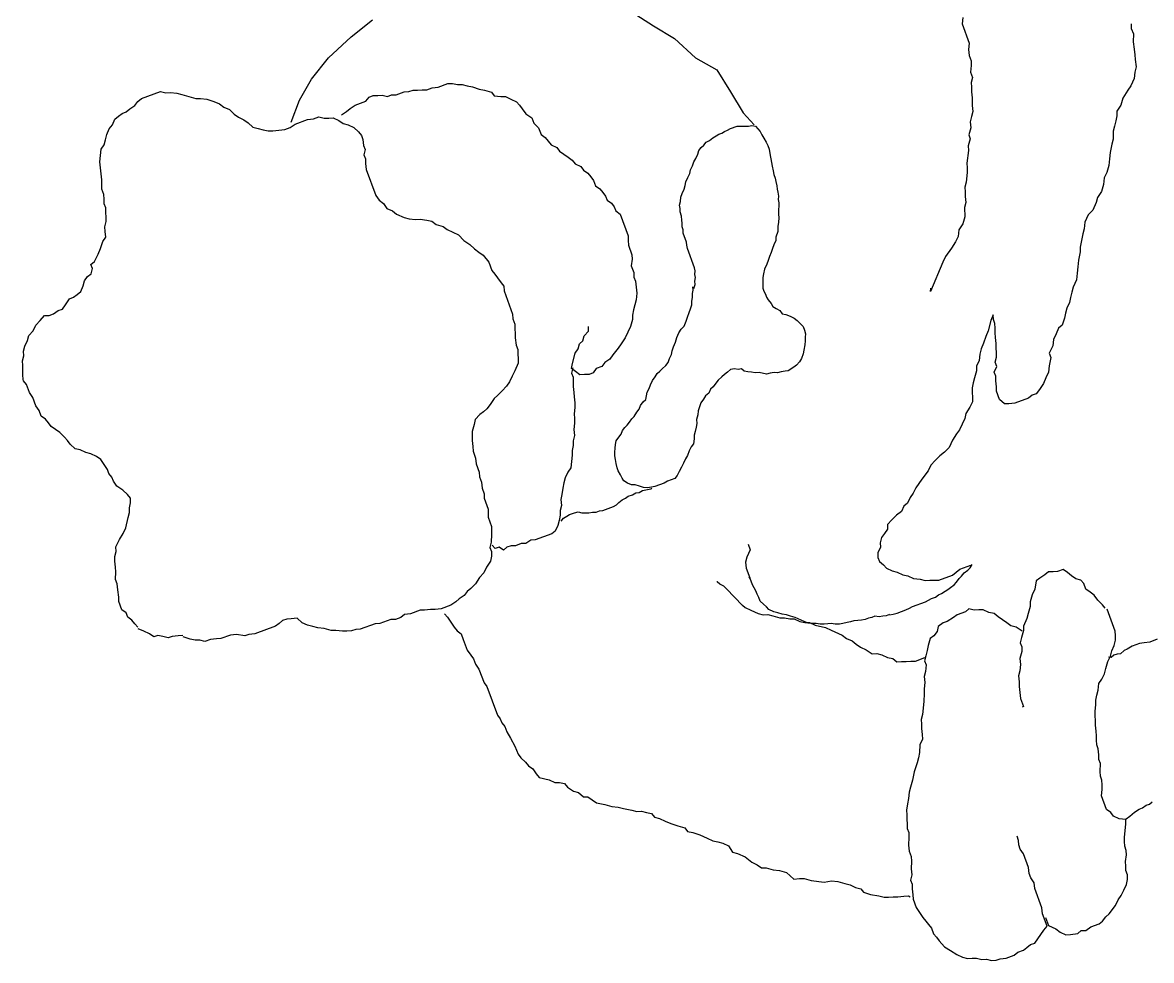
# Model space of a CAD drawing. Header units: millimetres. Extents: x 33350 to 35310, y -217097 to -211540.
# Drawn here: x 33972.8 to 34027, y -213206.4 to -213161.3 of the extents above; entities that cross this region are included whole.
import ezdxf

# ---------------------------------------------------------------- set-up
doc = ezdxf.new("R2010")
doc.units = ezdxf.units.MM
doc.header["$LTSCALE"] = 60
doc.header["$MEASUREMENT"] = 0
doc.layers.add('BL-G', color=102, linetype='Continuous')

# ---------------------------------------------------------------- blocks, each defined once
blk = doc.blocks.new('İNSAN-1')
for p, q in [((1.35, 42.991), (1.122, 42.777)), ((1.595, 43.05), (1.35, 42.991)), ((1.865, 43.174), (1.595, 43.05)), ((2.11, 43.233), (1.865, 43.174)), ((2.331, 43.226), (2.11, 43.233)), ((2.576, 43.284), (2.331, 43.226)), ((2.797, 43.278), (2.576, 43.284)), ((3.018, 43.271), (2.797, 43.278)), ((3.239, 43.264), (3.018, 43.271)), ((3.461, 43.257), (3.239, 43.264)), ((3.526, 43.233), (3.461, 43.257)), ((3.699, 43.095), (3.526, 43.233)), ((4.093, 42.95), (3.699, 43.095)), ((4.331, 42.787), (4.093, 42.95)), ((0.625, 42.438), (0.397, 42.224)), ((0.853, 42.652), (0.625, 42.438)), ((1.122, 42.777), (0.853, 42.652)), ((4.725, 42.642), (4.331, 42.787)), ((4.963, 42.48), (4.725, 42.642)), ((5.226, 42.384), (4.963, 42.48)), ((5.375, 42.18), (5.226, 42.384)), ((0.318, 41.806), (0.156, 41.568)), ((0.39, 42.003), (0.318, 41.806)), ((0.397, 42.224), (0.39, 42.003)), ((5.547, 42.042), (5.375, 42.18)), ((5.72, 41.904), (5.547, 42.042)), ((5.869, 41.7), (5.72, 41.904)), ((-0.12, 41.223), (-0.414, 41.033)), ((0.083, 41.371), (-0.12, 41.223)), ((0.156, 41.568), (0.083, 41.371)), ((6.017, 41.496), (5.869, 41.7)), ((6.232, 41.268), (6.017, 41.496)), ((6.404, 41.13), (6.232, 41.268)), ((-0.625, 40.664), (-0.763, 40.491)), ((-0.486, 40.836), (-0.625, 40.664)), ((-0.414, 41.033), (-0.486, 40.836)), ((6.577, 40.992), (6.404, 41.13)), ((6.791, 40.764), (6.577, 40.992)), ((6.85, 40.519), (6.791, 40.764)), ((-1.481, 40.159), (-1.619, 39.987)), ((-1.277, 40.308), (-1.481, 40.159)), ((-1.032, 40.367), (-1.277, 40.308)), ((-0.763, 40.491), (-1.032, 40.367)), ((6.975, 40.25), (6.85, 40.519)), ((7.033, 40.005), (6.975, 40.25)), ((-6.986, 39.579), (-7.608, 39.51)), ((-6.7, 39.548), (-6.986, 39.579)), ((-2.558, 39.662), (-2.828, 39.538)), ((-2.199, 39.828), (-2.558, 39.662)), ((-2.061, 40), (-2.199, 39.828)), ((-1.864, 39.928), (-2.061, 40)), ((-1.619, 39.987), (-1.864, 39.928)), ((7.158, 39.735), (7.033, 40.005)), ((7.307, 39.532), (7.158, 39.735)), ((-8.572, 39.119), (-8.775, 38.971)), ((-8.302, 39.244), (-8.572, 39.119)), ((-8.057, 39.302), (-8.302, 39.244)), ((-7.812, 39.361), (-8.057, 39.302)), ((-7.608, 39.51), (-7.812, 39.361)), ((-6.413, 39.517), (-6.7, 39.548)), ((-6.126, 39.486), (-6.413, 39.517)), ((-5.905, 39.479), (-6.126, 39.486)), ((-5.684, 39.472), (-5.905, 39.479)), ((-5.422, 39.375), (-5.684, 39.472)), ((-5.201, 39.368), (-5.422, 39.375)), ((-4.98, 39.361), (-5.201, 39.368)), ((-4.783, 39.289), (-4.98, 39.361)), ((-4.562, 39.282), (-4.783, 39.289)), ((-4.341, 39.275), (-4.562, 39.282)), ((-4.119, 39.268), (-4.341, 39.275)), ((-3.874, 39.327), (-4.119, 39.268)), ((-3.653, 39.32), (-3.874, 39.327)), ((-3.366, 39.289), (-3.653, 39.32)), ((-3.163, 39.438), (-3.366, 39.289)), ((-2.828, 39.538), (-3.163, 39.438)), ((7.545, 39.369), (7.307, 39.532)), ((7.783, 39.207), (7.545, 39.369)), ((7.98, 39.135), (7.783, 39.207)), ((8.153, 38.997), (7.98, 39.135)), ((-9.321, 38.501), (-9.393, 38.304)), ((-9.183, 38.674), (-9.321, 38.501)), ((-9.045, 38.847), (-9.183, 38.674)), ((-8.775, 38.971), (-9.045, 38.847)), ((8.35, 38.924), (8.153, 38.997)), ((8.588, 38.762), (8.35, 38.924)), ((8.778, 38.468), (8.588, 38.762)), ((11.151, 38.638), (10.858, 38.448)), ((11.51, 38.804), (11.151, 38.638)), ((11.732, 38.797), (11.51, 38.804)), ((11.977, 38.855), (11.732, 38.797)), ((12.198, 38.849), (11.977, 38.855)), ((12.484, 38.818), (12.198, 38.849)), ((12.706, 38.811), (12.484, 38.818)), ((13.082, 38.821), (12.706, 38.811)), ((13.279, 38.749), (13.082, 38.821)), ((13.566, 38.717), (13.279, 38.749)), ((13.918, 38.662), (13.566, 38.717)), ((14.139, 38.655), (13.918, 38.662)), ((14.533, 38.51), (14.139, 38.655)), ((14.682, 38.307), (14.533, 38.51)), ((-9.532, 38.132), (-9.694, 37.894)), ((-9.393, 38.304), (-9.532, 38.132)), ((8.993, 38.241), (8.778, 38.468)), ((9.165, 38.102), (8.993, 38.241)), ((9.386, 38.096), (9.165, 38.102)), ((9.632, 38.154), (9.386, 38.096)), ((9.853, 38.147), (9.632, 38.154)), ((10.098, 38.206), (9.853, 38.147)), ((10.588, 38.324), (10.098, 38.206)), ((10.858, 38.448), (10.588, 38.324)), ((14.878, 38.234), (14.682, 38.307)), ((15.027, 38.031), (14.878, 38.234)), ((15.2, 37.892), (15.027, 38.031)), ((-10.036, 37.572), (-10.374, 36.654)), ((-9.897, 37.745), (-10.036, 37.572)), ((-9.694, 37.894), (-9.897, 37.745)), ((15.373, 37.754), (15.2, 37.892)), ((15.563, 37.461), (15.438, 37.73)), ((15.687, 37.192), (15.563, 37.461)), ((15.836, 36.988), (15.687, 37.192)), ((15.763, 36.791), (15.836, 36.988)), ((-10.374, 36.654), (-10.315, 36.409)), ((-10.315, 36.409), (-10.322, 36.188)), ((15.822, 36.546), (15.763, 36.791)), ((15.881, 36.301), (15.822, 36.546)), ((-10.322, 36.188), (-10.287, 35.877)), ((-10.287, 35.877), (-10.228, 35.632)), ((15.771, 35.596), (15.778, 35.817)), ((15.778, 35.817), (15.808, 36.104)), ((15.808, 36.104), (15.881, 36.301)), ((-10.228, 35.632), (-10.128, 35.297)), ((-10.128, 35.297), (-10.028, 34.962)), ((15.937, 35.237), (15.836, 35.572)), ((15.995, 34.992), (15.937, 35.237)), ((-10.028, 34.962), (-10.034, 34.741)), ((-10.034, 34.741), (-10, 34.43)), ((15.989, 34.771), (15.995, 34.992)), ((16.047, 34.526), (15.989, 34.771)), ((-10, 34.43), (-9.899, 34.096)), ((15.92, 33.977), (15.951, 34.264)), ((15.951, 34.264), (16.047, 34.526)), ((-9.899, 34.096), (-9.775, 33.826)), ((-9.775, 33.826), (-9.626, 33.623)), ((-9.626, 33.623), (-9.502, 33.353)), ((15.744, 33.297), (15.913, 33.756)), ((15.913, 33.756), (15.92, 33.977)), ((-9.502, 33.353), (-9.288, 33.125)), ((-9.288, 33.125), (-9.139, 32.922)), ((15.713, 33.01), (15.744, 33.297)), ((-9.139, 32.922), (-9.015, 32.652)), ((-9.015, 32.652), (-8.866, 32.449)), ((15.789, 32.61), (15.713, 33.01)), ((15.717, 32.413), (15.789, 32.61)), ((-8.866, 32.449), (-8.652, 32.221)), ((-8.652, 32.221), (-8.593, 31.976)), ((15.324, 31.142), (15.686, 32.126)), ((15.686, 32.126), (15.717, 32.413)), ((-8.593, 31.976), (-8.534, 31.731)), ((-8.534, 31.731), (-8.475, 31.485)), ((-8.475, 31.485), (-8.482, 31.264)), ((-8.513, 30.978), (-8.544, 30.691)), ((-8.482, 31.264), (-8.513, 30.978)), ((15.047, 30.797), (15.185, 30.97)), ((15.185, 30.97), (15.324, 31.142)), ((-8.893, 30.385), (-9.95, 29.979)), ((-8.641, 30.429), (-8.803, 30.191)), ((-8.544, 30.691), (-8.641, 30.429)), ((14.937, 30.093), (14.968, 30.379)), ((14.968, 30.379), (14.975, 30.6)), ((14.975, 30.6), (15.047, 30.797)), ((-9.95, 29.979), (-10.967, 29.41)), ((-8.803, 30.191), (-9.02, 29.6)), ((15.151, 29.865), (14.937, 30.093)), ((15.276, 29.596), (15.151, 29.865)), ((-10.967, 29.41), (-11.983, 28.597)), ((-9.051, 29.314), (-9.148, 29.051)), ((-9.02, 29.6), (-9.051, 29.314)), ((15.335, 29.35), (15.276, 29.596)), ((15.394, 29.105), (15.335, 29.35)), ((-9.148, 29.051), (-9.089, 28.806)), ((-9.089, 28.806), (-9.096, 28.585)), ((15.428, 28.795), (15.394, 29.105)), ((15.529, 28.46), (15.428, 28.795)), ((-11.983, 28.597), (-12.999, 27.5)), ((-9.096, 28.585), (-9.102, 28.364)), ((-9.102, 28.364), (-8.978, 28.095)), ((15.522, 28.239), (15.529, 28.46)), ((15.556, 27.928), (15.522, 28.239)), ((-9.41, 27.732), (-9.548, 27.56)), ((-9.247, 27.971), (-9.41, 27.732)), ((-8.978, 28.095), (-8.829, 27.891)), ((-8.829, 27.891), (-8.771, 27.646)), ((-8.771, 27.646), (-8.646, 27.377)), ((15.543, 27.486), (15.55, 27.707)), ((15.55, 27.707), (15.556, 27.928)), ((-12.999, 27.5), (-13.812, 26.484)), ((-9.71, 27.321), (-9.903, 26.797)), ((-9.548, 27.56), (-9.71, 27.321)), ((-8.646, 27.377), (-8.432, 27.149)), ((-8.432, 27.149), (-8.259, 27.011)), ((15.463, 27.068), (15.47, 27.289)), ((15.47, 27.289), (15.543, 27.486)), ((-10.107, 26.648), (-10.179, 26.451)), ((-9.903, 26.797), (-10.107, 26.648)), ((-8.259, 27.011), (-8.062, 26.938)), ((-8.062, 26.938), (-7.776, 26.907)), ((-7.776, 26.907), (-7.579, 26.835)), ((-7.579, 26.835), (-7.333, 26.893)), ((-7.333, 26.893), (-7.136, 26.821)), ((-7.136, 26.821), (-6.915, 26.814)), ((-6.915, 26.814), (-6.629, 26.783)), ((-6.629, 26.783), (-5.382, 26.324)), ((15.198, 26.347), (15.463, 27.068)), ((-10.186, 26.23), (-10.193, 26.009)), ((-10.179, 26.451), (-10.186, 26.23)), ((-5.382, 26.324), (-5.143, 26.162)), ((-5.143, 26.162), (-4.995, 25.958)), ((14.998, 25.601), (15.191, 26.126)), ((15.191, 26.126), (15.198, 26.347)), ((-10.207, 25.567), (-10.213, 25.346)), ((-10.134, 25.764), (-10.207, 25.567)), ((-10.193, 26.009), (-10.134, 25.764)), ((-4.995, 25.958), (-4.756, 25.796)), ((-4.756, 25.796), (-4.632, 25.526)), ((-4.632, 25.526), (-4.483, 25.323)), ((14.991, 25.38), (14.998, 25.601)), ((-10.358, 24.953), (-10.365, 24.732)), ((-10.213, 25.346), (-10.358, 24.953)), ((-4.483, 25.323), (-4.317, 24.964)), ((-4.317, 24.964), (-4.258, 24.719)), ((14.725, 24.658), (14.756, 24.945)), ((14.756, 24.945), (14.894, 25.117)), ((14.894, 25.117), (14.991, 25.38)), ((-10.438, 24.535), (-10.444, 24.314)), ((-10.365, 24.732), (-10.438, 24.535)), ((-4.258, 24.719), (-4.224, 24.408)), ((-4.224, 24.408), (-4.23, 24.187)), ((14.556, 24.199), (14.725, 24.658)), ((-10.458, 23.872), (-10.555, 23.61)), ((-10.451, 24.093), (-10.458, 23.872)), ((-10.444, 24.314), (-10.451, 24.093)), ((-4.23, 24.187), (-4.196, 23.876)), ((-4.196, 23.876), (-4.137, 23.631)), ((14.518, 23.691), (14.549, 23.978)), ((14.549, 23.978), (14.556, 24.199)), ((-10.586, 23.323), (-10.755, 22.864)), ((-10.555, 23.61), (-10.586, 23.323)), ((-4.137, 23.631), (-3.988, 23.427)), ((-3.988, 23.427), (-3.888, 23.092)), ((14.481, 23.184), (14.512, 23.47)), ((14.512, 23.47), (14.518, 23.691)), ((-10.755, 22.864), (-10.761, 22.643)), ((-3.888, 23.092), (-3.739, 22.889)), ((-3.739, 22.889), (-3.615, 22.619)), ((14.312, 22.725), (14.481, 23.184)), ((14.719, 23.022), (14.892, 22.883)), ((14.892, 22.883), (15.13, 22.721)), ((-10.761, 22.643), (-10.703, 22.398)), ((-10.703, 22.398), (-10.709, 22.177)), ((-3.615, 22.619), (-3.491, 22.35)), ((-3.491, 22.35), (-3.211, 22.098)), ((13.849, 22.075), (14.011, 22.314)), ((14.011, 22.314), (14.149, 22.486)), ((14.149, 22.486), (14.312, 22.725)), ((15.13, 22.721), (15.369, 22.559)), ((15.369, 22.559), (15.541, 22.421)), ((15.541, 22.421), (15.69, 22.217)), ((-10.709, 22.177), (-10.651, 21.932)), ((-10.651, 21.932), (-10.592, 21.686)), ((-10.592, 21.686), (-10.491, 21.352)), ((-3.211, 22.098), (-3.021, 21.805)), ((-3.021, 21.805), (-2.806, 21.577)), ((5.625, 21.602), (5.96, 21.702)), ((5.96, 21.702), (6.181, 21.695)), ((6.181, 21.695), (6.402, 21.688)), ((6.402, 21.688), (6.689, 21.657)), ((13.279, 21.54), (13.507, 21.754)), ((13.507, 21.754), (13.645, 21.927)), ((13.645, 21.927), (13.849, 22.075)), ((15.69, 22.217), (15.953, 22.12)), ((15.953, 22.12), (16.478, 21.927)), ((16.478, 21.927), (16.716, 21.765)), ((16.716, 21.765), (16.889, 21.627)), ((-10.491, 21.352), (-10.433, 21.106)), ((-2.806, 21.577), (-2.658, 21.373)), ((-2.658, 21.373), (-2.509, 21.169)), ((-2.509, 21.169), (-2.164, 20.893)), ((4.876, 20.984), (5.014, 21.156)), ((5.014, 21.156), (5.152, 21.329)), ((5.152, 21.329), (5.38, 21.543)), ((5.38, 21.543), (5.625, 21.602)), ((6.689, 21.657), (6.91, 21.65)), ((6.91, 21.65), (7.238, 21.529)), ((7.238, 21.529), (7.525, 21.498)), ((7.525, 21.498), (7.919, 21.353)), ((7.919, 21.353), (8.14, 21.346)), ((8.14, 21.346), (8.402, 21.25)), ((8.402, 21.25), (8.689, 21.219)), ((8.689, 21.219), (8.952, 21.122)), ((12.758, 21.136), (12.986, 21.35)), ((12.986, 21.35), (13.279, 21.54)), ((16.889, 21.627), (17.151, 21.53)), ((17.151, 21.53), (17.39, 21.368)), ((17.39, 21.368), (18.046, 21.126)), ((-10.433, 21.106), (-10.332, 20.771)), ((-10.332, 20.771), (-10.16, 20.633)), ((-10.16, 20.633), (-10.125, 20.323)), ((-2.164, 20.893), (-1.77, 20.748)), ((-1.77, 20.748), (-1.597, 20.61)), ((-1.597, 20.61), (-1.424, 20.472)), ((4.241, 20.472), (4.379, 20.645)), ((4.379, 20.645), (4.672, 20.835)), ((4.672, 20.835), (4.876, 20.984)), ((8.952, 21.122), (9.173, 21.115)), ((9.173, 21.115), (9.698, 20.922)), ((9.698, 20.922), (10.074, 20.932)), ((10.074, 20.932), (10.534, 20.763)), ((10.534, 20.763), (10.91, 20.773)), ((10.91, 20.773), (11.287, 20.784)), ((11.287, 20.784), (11.532, 20.843)), ((11.591, 20.597), (11.418, 20.736)), ((11.532, 20.843), (11.729, 20.77)), ((11.729, 20.77), (11.95, 20.763)), ((11.95, 20.763), (12.195, 20.822)), ((12.195, 20.822), (12.489, 21.012)), ((12.489, 21.012), (12.758, 21.136)), ((18.046, 21.126), (18.219, 20.988)), ((18.219, 20.988), (19.597, 20.481)), ((-10.125, 20.323), (-10.132, 20.102)), ((-10.132, 20.102), (-10.007, 19.832)), ((-1.424, 20.472), (-1.186, 20.31)), ((-1.186, 20.31), (-1.013, 20.172)), ((-1.013, 20.172), (-0.792, 20.165)), ((-0.792, 20.165), (0.324, 19.754)), ((3.785, 20.044), (4.013, 20.258)), ((4.013, 20.258), (4.241, 20.472)), ((11.518, 20.401), (11.591, 20.597)), ((11.667, 20.197), (11.518, 20.401)), ((11.529, 20.024), (11.667, 20.197)), ((19.597, 20.481), (19.77, 20.343)), ((19.77, 20.343), (19.967, 20.27)), ((19.967, 20.27), (20.14, 20.132)), ((20.14, 20.132), (20.402, 20.035)), ((-10.007, 19.832), (-9.883, 19.563)), ((-9.883, 19.563), (-9.71, 19.425)), ((0.324, 19.754), (0.545, 19.747)), ((0.545, 19.747), (0.808, 19.65)), ((0.808, 19.65), (1.029, 19.643)), ((1.029, 19.643), (1.25, 19.637)), ((1.25, 19.637), (1.471, 19.63)), ((1.471, 19.63), (1.823, 19.575)), ((1.823, 19.575), (2.02, 19.502)), ((2.683, 19.481), (3.042, 19.647)), ((3.042, 19.647), (3.312, 19.771)), ((3.312, 19.771), (3.581, 19.896)), ((3.581, 19.896), (3.785, 20.044)), ((11.353, 19.344), (11.45, 19.606)), ((11.45, 19.606), (11.456, 19.827)), ((11.456, 19.827), (11.529, 20.024)), ((20.402, 20.035), (20.706, 19.849)), ((20.706, 19.849), (21.076, 19.638)), ((21.076, 19.638), (21.47, 19.493)), ((-9.71, 19.425), (-9.537, 19.287)), ((-9.537, 19.287), (-9.299, 19.125)), ((-9.299, 19.125), (-9.109, 18.831)), ((2.02, 19.502), (2.241, 19.495)), ((2.241, 19.495), (2.462, 19.488)), ((2.462, 19.488), (2.683, 19.481)), ((11.184, 18.885), (11.346, 19.123)), ((11.346, 19.123), (11.353, 19.344)), ((21.47, 19.493), (21.643, 19.355)), ((21.643, 19.355), (21.857, 19.127)), ((21.857, 19.127), (22.03, 18.989)), ((22.03, 18.989), (22.178, 18.786)), ((-9.109, 18.831), (-8.846, 18.735)), ((-8.846, 18.735), (-8.632, 18.507)), ((-8.632, 18.507), (-8.304, 18.386)), ((10.887, 17.877), (11.177, 18.664)), ((11.177, 18.664), (11.184, 18.885)), ((22.178, 18.786), (22.417, 18.623)), ((22.417, 18.623), (22.589, 18.485)), ((22.589, 18.485), (22.707, 17.995)), ((-8.304, 18.386), (-8.155, 18.182)), ((-8.155, 18.182), (-7.982, 18.044)), ((-7.982, 18.044), (-7.81, 17.906)), ((-7.81, 17.906), (-7.685, 17.637)), ((22.707, 17.995), (22.832, 17.726)), ((-7.685, 17.637), (-7.512, 17.499)), ((-7.512, 17.499), (-7.364, 17.295)), ((8.435, 17.289), (8.68, 17.348)), ((8.68, 17.348), (8.991, 17.383)), ((8.991, 17.383), (9.236, 17.441)), ((9.236, 17.441), (9.523, 17.41)), ((9.523, 17.41), (9.768, 17.469)), ((9.768, 17.469), (9.989, 17.462)), ((9.989, 17.462), (10.235, 17.521)), ((10.265, 17.422), (10.126, 17.31)), ((10.235, 17.521), (10.48, 17.58)), ((10.48, 17.58), (10.749, 17.704)), ((10.749, 17.704), (10.887, 17.877)), ((22.832, 17.726), (22.825, 17.505)), ((22.825, 17.505), (22.884, 17.26)), ((-7.364, 17.295), (-7.215, 17.091)), ((-7.215, 17.091), (-7.067, 16.887)), ((-7.067, 16.887), (-6.894, 16.749)), ((2.691, 16.871), (2.201, 16.754)), ((2.936, 16.93), (2.691, 16.871)), ((2.912, 16.864), (3.157, 16.923)), ((3.085, 16.726), (2.936, 16.93)), ((3.157, 16.923), (3.354, 16.85)), ((3.354, 16.85), (3.575, 16.844)), ((3.575, 16.844), (3.797, 16.837)), ((3.797, 16.837), (4.083, 16.806)), ((4.083, 16.806), (4.304, 16.799)), ((5.565, 16.782), (5.876, 16.816)), ((5.876, 16.816), (6.163, 16.785)), ((6.163, 16.785), (6.408, 16.844)), ((6.408, 16.844), (6.629, 16.837)), ((6.629, 16.837), (6.874, 16.896)), ((6.874, 16.896), (7.095, 16.889)), ((7.095, 16.889), (7.717, 16.958)), ((7.717, 16.958), (7.921, 17.106)), ((7.921, 17.106), (8.19, 17.231)), ((8.19, 17.231), (8.435, 17.289)), ((9.952, 17.014), (9.867, 16.784)), ((10.033, 17.147), (9.952, 17.014)), ((10.126, 17.31), (10.033, 17.147)), ((22.884, 17.26), (23.056, 17.122)), ((23.056, 17.122), (23.246, 16.828)), ((23.246, 16.828), (23.305, 16.583)), ((-6.894, 16.749), (-6.769, 16.48)), ((-6.769, 16.48), (-6.597, 16.342)), ((-6.597, 16.342), (-6.448, 16.138)), ((1.369, 16.315), (1.141, 16.101)), ((1.614, 16.374), (1.369, 16.315)), ((1.752, 16.546), (1.614, 16.374)), ((1.997, 16.605), (1.752, 16.546)), ((2.201, 16.754), (1.997, 16.605)), ((3.234, 16.522), (3.085, 16.726)), ((3.22, 16.08), (3.227, 16.301)), ((3.227, 16.301), (3.234, 16.522)), ((4.304, 16.799), (4.591, 16.768)), ((4.591, 16.768), (4.812, 16.761)), ((4.812, 16.761), (5.123, 16.795)), ((5.123, 16.795), (5.344, 16.788)), ((5.344, 16.788), (5.565, 16.782)), ((9.867, 16.784), (9.832, 16.601)), ((9.832, 16.601), (9.865, 16.425)), ((9.865, 16.425), (9.87, 16.26)), ((23.305, 16.583), (23.52, 16.355)), ((23.52, 16.355), (23.513, 16.134)), ((-6.448, 16.138), (-6.275, 16)), ((-6.275, 16), (-6.102, 15.862)), ((-6.102, 15.862), (-5.84, 15.765)), ((-5.84, 15.765), (-5.691, 15.562)), ((1.141, 16.101), (0.92, 16.108)), ((2.847, 15.473), (2.944, 15.735)), ((2.944, 15.735), (3.148, 15.884)), ((3.148, 15.884), (3.22, 16.08)), ((9.845, 15.746), (9.781, 15.573)), ((9.875, 16.094), (9.84, 15.911)), ((9.84, 15.911), (9.845, 15.746)), ((9.87, 16.26), (9.875, 16.094)), ((23.513, 16.134), (23.661, 15.93)), ((23.661, 15.93), (23.81, 15.727)), ((23.81, 15.727), (23.886, 15.326)), ((-5.691, 15.562), (-5.519, 15.424)), ((-5.519, 15.424), (-5.346, 15.286)), ((-5.346, 15.286), (-5.149, 15.213)), ((-5.149, 15.213), (-5, 15.009)), ((2.481, 15.086), (2.643, 15.324)), ((2.643, 15.324), (2.847, 15.473)), ((9.757, 15.419), (9.566, 14.901)), ((9.781, 15.573), (9.757, 15.419)), ((23.886, 15.326), (23.986, 14.991)), ((-5, 15.009), (-4.827, 14.871)), ((-4.827, 14.871), (-4.631, 14.799)), ((-4.631, 14.799), (-4.482, 14.595)), ((1.756, 14.534), (1.96, 14.682)), ((1.96, 14.682), (2.278, 14.938)), ((2.278, 14.938), (2.481, 15.086)), ((6.238, 14.655), (6.098, 14.543)), ((6.417, 14.785), (6.238, 14.655)), ((6.592, 14.818), (6.417, 14.785)), ((6.758, 14.823), (6.592, 14.818)), ((6.962, 14.846), (6.758, 14.823)), ((7.127, 14.85), (6.962, 14.846)), ((7.311, 14.816), (7.127, 14.85)), ((7.494, 14.781), (7.311, 14.816)), ((7.706, 14.735), (7.494, 14.781)), ((7.85, 14.682), (7.706, 14.735)), ((8.041, 14.579), (7.85, 14.682)), ((9.374, 14.645), (9.252, 14.493)), ((9.484, 14.767), (9.374, 14.645)), ((9.566, 14.901), (9.484, 14.767)), ((23.986, 14.991), (24.021, 14.681)), ((24.021, 14.681), (24.08, 14.435)), ((-4.482, 14.595), (-3.432, 14.209)), ((-3.432, 14.209), (-3.211, 14.202)), ((-3.211, 14.202), (-2.99, 14.195)), ((-2.99, 14.195), (-2.53, 14.026)), ((0.589, 13.995), (0.924, 14.095)), ((0.924, 14.095), (1.193, 14.219)), ((1.193, 14.219), (1.463, 14.344)), ((1.463, 14.344), (1.756, 14.534)), ((5.523, 14.134), (5.354, 14.032)), ((5.662, 14.246), (5.523, 14.134)), ((5.773, 14.368), (5.662, 14.246)), ((5.912, 14.481), (5.773, 14.368)), ((6.098, 14.543), (5.912, 14.481)), ((8.204, 14.487), (8.041, 14.579)), ((8.337, 14.405), (8.204, 14.487)), ((8.439, 14.237), (8.337, 14.405)), ((8.53, 14.04), (8.439, 14.237)), ((9.078, 14.198), (9.004, 13.996)), ((9.16, 14.331), (9.078, 14.198)), ((9.252, 14.493), (9.16, 14.331)), ((24.08, 14.435), (24.156, 14.035)), ((-14.178, 14.011), (-13.528, 12.995)), ((-2.53, 14.026), (-2.309, 14.019)), ((-2.309, 14.019), (-1.998, 14.053)), ((-1.998, 14.053), (-1.67, 13.932)), ((-1.67, 13.932), (-1.449, 13.926)), ((-1.449, 13.926), (-1.252, 13.853)), ((-1.252, 13.853), (-0.679, 13.791)), ((-0.679, 13.791), (-0.368, 13.826)), ((-0.368, 13.826), (-0.123, 13.884)), ((-0.123, 13.884), (0.123, 13.943)), ((0.123, 13.943), (0.368, 14.002)), ((0.368, 14.002), (0.589, 13.995)), ((4.71, 13.615), (4.532, 13.485)), ((4.897, 13.677), (4.71, 13.615)), ((5.036, 13.79), (4.897, 13.677)), ((5.244, 13.909), (5.036, 13.79)), ((5.354, 14.032), (5.244, 13.909)), ((8.534, 13.875), (8.53, 14.04)), ((8.586, 13.66), (8.534, 13.875)), ((8.648, 13.473), (8.586, 13.66)), ((8.888, 13.679), (8.795, 13.517)), ((8.912, 13.834), (8.888, 13.679)), ((9.004, 13.996), (8.912, 13.834)), ((24.156, 14.035), (24.215, 13.79)), ((24.215, 13.79), (24.208, 13.569)), ((24.208, 13.569), (24.267, 13.324)), ((3.518, 13.041), (3.339, 12.911)), ((3.715, 13.132), (3.518, 13.041)), ((3.901, 13.194), (3.715, 13.132)), ((4.069, 13.296), (3.901, 13.194)), ((4.245, 13.329), (4.069, 13.296)), ((4.421, 13.362), (4.245, 13.329)), ((4.532, 13.485), (4.421, 13.362)), ((8.612, 12.931), (8.636, 13.085)), ((8.636, 13.085), (8.671, 13.269)), ((8.671, 13.269), (8.648, 13.473)), ((8.715, 13.122), (8.694, 13.064)), ((8.771, 13.363), (8.715, 13.122)), ((8.795, 13.517), (8.771, 13.363)), ((24.267, 13.324), (24.326, 13.079)), ((24.326, 13.079), (24.498, 12.94)), ((-13.528, 12.995), (-12.918, 11.979)), ((2.95, 12.564), (2.789, 12.394)), ((3.06, 12.686), (2.95, 12.564)), ((3.171, 12.809), (3.06, 12.686)), ((3.339, 12.911), (3.171, 12.809)), ((8.35, 12.308), (8.442, 12.47)), ((8.442, 12.47), (8.612, 12.931)), ((24.498, 12.94), (24.557, 12.695)), ((24.557, 12.695), (24.682, 12.426)), ((-12.918, 11.979), (-11.983, 10.963)), ((1.904, 12.033), (1.668, 11.924)), ((2.09, 12.095), (1.904, 12.033)), ((2.266, 12.129), (2.09, 12.095)), ((2.463, 12.22), (2.266, 12.129)), ((2.65, 12.282), (2.463, 12.22)), ((2.789, 12.394), (2.65, 12.282)), ((8.083, 11.851), (8.223, 11.963)), ((8.223, 11.963), (8.35, 12.308)), ((24.682, 12.426), (24.806, 12.157)), ((24.806, 12.157), (24.907, 11.822)), ((-6.038, 11.427), (-6.235, 11.336)), ((-5.862, 11.46), (-6.038, 11.427)), ((-5.676, 11.522), (-5.862, 11.46)), ((-5.479, 11.613), (-5.676, 11.522)), ((-5.292, 11.675), (-5.479, 11.613)), ((-5.088, 11.698), (-5.292, 11.675)), ((-4.912, 11.731), (-5.088, 11.698)), ((-4.757, 11.707), (-4.912, 11.731)), ((-4.592, 11.712), (-4.757, 11.707)), ((-4.39, 11.637), (-4.592, 11.712)), ((-4.196, 11.631), (-4.39, 11.637)), ((-4.042, 11.607), (-4.196, 11.631)), ((-3.877, 11.612), (-4.042, 11.607)), ((-3.733, 11.559), (-3.877, 11.612)), ((-3.567, 11.563), (-3.733, 11.559)), ((-3.135, 11.404), (-3.567, 11.563)), ((-2.981, 11.38), (-3.135, 11.404)), ((0.661, 11.412), (0.475, 11.35)), ((0.898, 11.521), (0.661, 11.412)), ((1.048, 11.662), (0.898, 11.521)), ((1.216, 11.764), (1.048, 11.662)), ((1.452, 11.873), (1.216, 11.764)), ((1.668, 11.924), (1.452, 11.873)), ((7.117, 11.357), (7.285, 11.458)), ((7.285, 11.458), (7.482, 11.549)), ((7.482, 11.549), (7.679, 11.64)), ((7.679, 11.64), (7.886, 11.76)), ((7.886, 11.76), (8.083, 11.851)), ((24.907, 11.822), (25.007, 11.487)), ((25.007, 11.487), (25.18, 11.349)), ((-11.983, 10.963), (-11.414, 9.948)), ((-7.356, 10.866), (-7.543, 10.804)), ((-7.159, 10.957), (-7.356, 10.866)), ((-6.991, 11.058), (-7.159, 10.957)), ((-6.805, 11.12), (-6.991, 11.058)), ((-6.608, 11.211), (-6.805, 11.12)), ((-6.432, 11.245), (-6.608, 11.211)), ((-6.235, 11.336), (-6.432, 11.245)), ((-2.826, 11.356), (-2.981, 11.38)), ((-1.904, 11.016), (-2.826, 11.356)), ((-1.75, 10.992), (-1.904, 11.016)), ((-1.585, 10.997), (-1.75, 10.992)), ((-1.43, 10.972), (-1.585, 10.997)), ((-1.254, 11.006), (-1.43, 10.972)), ((-1.1, 10.982), (-1.254, 11.006)), ((-0.913, 11.044), (-1.1, 10.982)), ((-0.834, 11.08), (-0.989, 11.104)), ((-0.659, 11.113), (-0.834, 11.08)), ((-0.493, 11.118), (-0.659, 11.113)), ((-0.289, 11.141), (-0.493, 11.118)), ((-0.124, 11.145), (-0.289, 11.141)), ((0.063, 11.207), (-0.124, 11.145)), ((0.249, 11.27), (0.063, 11.207)), ((0.475, 11.35), (0.249, 11.27)), ((4.965, 10.841), (5.169, 10.864)), ((5.169, 10.864), (5.384, 10.916)), ((5.384, 10.916), (5.578, 10.909)), ((5.578, 10.909), (5.754, 10.943)), ((5.754, 10.943), (5.969, 10.994)), ((5.969, 10.994), (6.145, 11.028)), ((6.145, 11.028), (6.31, 11.032)), ((6.31, 11.032), (6.554, 11.073)), ((6.554, 11.073), (6.694, 11.185)), ((6.694, 11.185), (6.891, 11.276)), ((6.891, 11.276), (7.117, 11.357)), ((25.18, 11.349), (25.238, 11.104)), ((25.238, 11.104), (25.339, 10.769)), ((-7.932, 10.457), (-8.024, 10.295)), ((-7.793, 10.569), (-7.932, 10.457)), ((-7.682, 10.692), (-7.793, 10.569)), ((-7.543, 10.804), (-7.682, 10.692)), ((3.927, 10.243), (4.124, 10.334)), ((4.124, 10.334), (4.245, 10.485)), ((4.245, 10.485), (4.413, 10.587)), ((4.413, 10.587), (4.592, 10.717)), ((4.592, 10.717), (4.965, 10.841)), ((25.339, 10.769), (25.505, 10.41)), ((25.505, 10.41), (25.629, 10.14)), ((-11.414, 9.948), (-10.357, 9.297)), ((-8.32, 9.848), (-8.373, 9.704)), ((-8.238, 9.981), (-8.32, 9.848)), ((-8.146, 10.143), (-8.238, 9.981)), ((-8.024, 10.295), (-8.146, 10.143)), ((3.337, 9.708), (3.498, 9.878)), ((3.498, 9.878), (3.637, 9.99)), ((3.637, 9.99), (3.816, 10.12)), ((3.816, 10.12), (3.927, 10.243)), ((13.189, 9.931), (13.168, 9.938)), ((13.304, 9.794), (13.189, 9.931)), ((13.403, 9.616), (13.304, 9.794)), ((25.629, 10.14), (25.688, 9.895)), ((25.688, 9.895), (25.747, 9.65)), ((-10.357, 9.297), (-9.341, 8.688)), ((-8.589, 9.293), (-8.706, 8.976)), ((-8.508, 9.426), (-8.589, 9.293)), ((-8.455, 9.57), (-8.508, 9.426)), ((-8.373, 9.704), (-8.455, 9.57)), ((2.95, 9.099), (2.984, 9.282)), ((2.984, 9.282), (3.106, 9.434)), ((3.106, 9.434), (3.227, 9.585)), ((3.227, 9.585), (3.337, 9.708)), ((13.518, 9.48), (13.403, 9.616)), ((14.319, 8.714), (13.518, 9.48)), ((25.747, 9.65), (25.871, 9.381)), ((25.871, 9.381), (26.175, 9.194)), ((-9.341, 8.688), (-8.771, 8.16)), ((-8.706, 8.976), (-8.712, 8.783)), ((-8.712, 8.783), (-8.707, 8.617)), ((2.983, 8.923), (2.95, 9.099)), ((2.959, 8.768), (2.983, 8.923)), ((3.071, 8.629), (2.959, 8.768)), ((14.434, 8.578), (14.319, 8.714)), ((26.175, 9.194), (26.234, 8.949)), ((26.234, 8.949), (26.4, 8.59)), ((-8.713, 8.423), (-8.737, 8.269)), ((-8.737, 8.269), (-8.704, 8.093)), ((-8.707, 8.617), (-8.713, 8.423)), ((3.104, 8.453), (3.071, 8.629)), ((3.109, 8.288), (3.104, 8.453)), ((3.142, 8.112), (3.109, 8.288)), ((11.382, 8.44), (11.644, 8.343)), ((11.644, 8.343), (12.004, 8.509)), ((12.004, 8.509), (12.249, 8.568)), ((12.249, 8.568), (12.535, 8.537)), ((12.535, 8.537), (12.995, 8.368)), ((13.024, 8.344), (12.944, 8.399)), ((13.332, 8.231), (13.024, 8.344)), ((13.478, 8.152), (13.332, 8.231)), ((13.624, 8.073), (13.478, 8.152)), ((14.418, 8.589), (14.542, 8.319)), ((14.542, 8.319), (14.708, 7.96)), ((26.4, 8.59), (26.656, 8.273)), ((26.656, 8.273), (26.78, 8.003)), ((-8.704, 8.093), (-8.458, 7.872)), ((-8.458, 7.872), (-8.296, 7.78)), ((-8.296, 7.78), (-8.134, 7.687)), ((-8.134, 7.687), (-7.943, 7.584)), ((-2.07, 7.547), (-1.833, 7.656)), ((-1.833, 7.656), (-1.618, 7.707)), ((-1.618, 7.707), (-1.442, 7.741)), ((-1.442, 7.741), (-1.248, 7.735)), ((-1.248, 7.735), (-1.083, 7.739)), ((-1.083, 7.739), (-0.918, 7.744)), ((-0.918, 7.744), (-0.774, 7.691)), ((-0.774, 7.691), (-0.64, 7.609)), ((-0.64, 7.609), (-0.496, 7.556)), ((3.136, 7.919), (3.142, 8.112)), ((3.203, 7.567), (3.136, 7.919)), ((13.779, 8.016), (13.624, 8.073)), ((13.947, 7.93), (13.779, 8.016)), ((14.123, 7.865), (13.947, 7.93)), ((14.266, 7.712), (14.123, 7.865)), ((14.388, 7.567), (14.266, 7.712)), ((14.708, 7.96), (14.767, 7.715)), ((14.767, 7.715), (14.76, 7.494)), ((26.78, 8.003), (26.929, 7.8)), ((26.929, 7.8), (26.922, 7.579)), ((-7.943, 7.584), (-7.781, 7.492)), ((-7.781, 7.492), (-7.608, 7.428)), ((-7.608, 7.428), (-7.299, 7.38)), ((-7.299, 7.38), (-7.144, 7.355)), ((-7.144, 7.355), (-6.777, 7.286)), ((-6.777, 7.286), (-6.565, 7.24)), ((-6.565, 7.24), (-6.382, 7.206)), ((-6.382, 7.206), (-6.209, 7.142)), ((-6.209, 7.142), (-6.054, 7.118)), ((-6.054, 7.118), (-5.842, 7.072)), ((-5.842, 7.072), (-5.687, 7.048)), ((-5.687, 7.048), (-5.533, 7.024)), ((-3.64, 7.013), (-3.374, 7.112)), ((-3.374, 7.112), (-3.209, 7.116)), ((-3.209, 7.116), (-3.012, 7.207)), ((-3.012, 7.207), (-2.826, 7.27)), ((-2.826, 7.27), (-2.639, 7.332)), ((-2.639, 7.332), (-2.442, 7.423)), ((-2.442, 7.423), (-2.256, 7.485)), ((-2.256, 7.485), (-2.07, 7.547)), ((-0.496, 7.556), (-0.363, 7.474)), ((-0.363, 7.474), (-0.183, 7.342)), ((-0.183, 7.342), (-0.049, 7.261)), ((-0.049, 7.261), (0.052, 7.093)), ((0.052, 7.093), (0.154, 6.924)), ((3.134, 7.2), (3.169, 7.384)), ((3.138, 7.035), (3.134, 7.2)), ((3.169, 7.384), (3.203, 7.567)), ((14.518, 7.444), (14.388, 7.567)), ((14.629, 7.203), (14.518, 7.444)), ((14.683, 7.009), (14.629, 7.203)), ((14.76, 7.494), (14.819, 7.249)), ((14.819, 7.249), (14.919, 6.914)), ((26.922, 7.579), (27.022, 7.244)), ((27.022, 7.244), (27.057, 6.933)), ((-5.533, 7.024), (-5.349, 6.989)), ((-5.349, 6.989), (-5.184, 6.994)), ((-5.184, 6.994), (-5.03, 6.969)), ((-5.03, 6.969), (-4.864, 6.974)), ((-4.864, 6.974), (-4.699, 6.978)), ((-4.699, 6.978), (-4.466, 6.991)), ((-4.466, 6.991), (-4.311, 6.966)), ((-4.311, 6.966), (-4.078, 6.979)), ((-4.078, 6.979), (-3.902, 7.012)), ((-3.902, 7.012), (-3.64, 7.013)), ((0.154, 6.924), (0.306, 6.803)), ((0.306, 6.803), (0.339, 6.627)), ((0.339, 6.627), (0.43, 6.43)), ((2.881, 6.247), (3.045, 6.514)), ((3.045, 6.514), (3.069, 6.669)), ((3.069, 6.669), (3.104, 6.852)), ((3.104, 6.852), (3.138, 7.035)), ((14.736, 6.814), (14.683, 7.009)), ((14.781, 6.598), (14.736, 6.814)), ((14.835, 6.403), (14.781, 6.598)), ((14.919, 6.914), (14.913, 6.693)), ((14.913, 6.693), (14.971, 6.448)), ((27.057, 6.933), (27.157, 6.598)), ((27.157, 6.598), (27.479, 6.256)), ((0.43, 6.43), (0.521, 6.234)), ((0.521, 6.234), (0.633, 6.094)), ((0.633, 6.094), (0.774, 5.944)), ((2.452, 5.882), (2.62, 5.984)), ((2.62, 5.984), (2.77, 6.125)), ((2.77, 6.125), (2.881, 6.247)), ((14.902, 6.178), (14.835, 6.403)), ((15.097, 5.757), (14.902, 6.178)), ((14.971, 6.448), (14.965, 6.227)), ((14.965, 6.227), (15.089, 5.958)), ((27.448, 5.97), (27.441, 5.749)), ((27.479, 6.256), (27.448, 5.97)), ((0.774, 5.944), (0.915, 5.794)), ((0.915, 5.794), (1.088, 5.731)), ((1.088, 5.731), (1.272, 5.696)), ((1.272, 5.696), (1.437, 5.7)), ((1.437, 5.7), (1.602, 5.705)), ((1.602, 5.705), (1.807, 5.728)), ((1.807, 5.728), (2.051, 5.769)), ((2.051, 5.769), (2.226, 5.802)), ((2.226, 5.802), (2.452, 5.882)), ((15.089, 5.958), (15.148, 5.713)), ((15.172, 5.554), (15.097, 5.757)), ((15.148, 5.713), (15.141, 5.492)), ((15.141, 5.492), (15.266, 5.222)), ((15.196, 5.346), (15.172, 5.554)), ((27.441, 5.749), (27.541, 5.414)), ((15.183, 5.175), (15.196, 5.346)), ((15.214, 4.989), (15.183, 5.175)), ((15.215, 4.789), (15.214, 4.989)), ((15.266, 5.222), (15.383, 4.732)), ((27.541, 5.414), (27.611, 4.792)), ((15.19, 4.448), (15.203, 4.618)), ((15.222, 4.262), (15.19, 4.448)), ((15.203, 4.618), (15.215, 4.789)), ((15.383, 4.732), (15.508, 4.463)), ((15.508, 4.463), (15.757, 3.924)), ((27.611, 4.792), (27.556, 4.44)), ((27.556, 4.44), (27.59, 4.129)), ((15.137, 3.693), (15.188, 3.899)), ((15.188, 3.899), (15.223, 4.061)), ((15.223, 4.061), (15.222, 4.262)), ((15.757, 3.924), (15.905, 3.72)), ((27.59, 4.129), (27.69, 3.794)), ((15.047, 3.176), (15.068, 3.369)), ((15.068, 3.369), (15.102, 3.531)), ((15.102, 3.531), (15.137, 3.693)), ((15.905, 3.72), (16.03, 3.451)), ((16.03, 3.451), (16.178, 3.247)), ((27.69, 3.794), (27.749, 3.549)), ((27.749, 3.549), (27.874, 3.28)), ((27.874, 3.28), (27.933, 3.035)), ((14.935, 2.668), (14.992, 2.822)), ((14.992, 2.822), (15.034, 3.006)), ((15.034, 3.006), (15.047, 3.176)), ((16.178, 3.247), (16.327, 3.044)), ((16.327, 3.044), (16.451, 2.774)), ((16.451, 2.774), (16.641, 2.481)), ((27.933, 3.035), (28.105, 2.897)), ((28.105, 2.897), (28.206, 2.562)), ((11.529, 2.094), (11.798, 2.219)), ((11.798, 2.219), (12.019, 2.212)), ((12.019, 2.212), (12.216, 2.139)), ((14.843, 2.352), (14.9, 2.506)), ((14.867, 2.143), (14.843, 2.352)), ((14.9, 2.506), (14.935, 2.668)), ((16.641, 2.481), (16.635, 2.26)), ((16.635, 2.26), (16.693, 2.015)), ((28.206, 2.562), (28.282, 2.161)), ((10.206, 1.538), (10.434, 1.752)), ((10.434, 1.752), (10.655, 1.746)), ((10.655, 1.746), (10.859, 1.894)), ((10.859, 1.894), (11.062, 2.043)), ((11.062, 2.043), (11.308, 2.101)), ((11.308, 2.101), (11.529, 2.094)), ((12.216, 2.139), (12.365, 1.936)), ((12.365, 1.936), (12.537, 1.798)), ((12.537, 1.798), (12.662, 1.528)), ((14.78, 1.647), (14.739, 1.474)), ((14.763, 1.657), (14.819, 1.811)), ((14.819, 1.811), (14.832, 1.981)), ((14.832, 1.981), (14.867, 2.143)), ((16.693, 2.015), (16.818, 1.746)), ((16.818, 1.746), (16.877, 1.5)), ((28.282, 2.161), (28.341, 1.916)), ((28.334, 1.695), (28.327, 1.474)), ((28.341, 1.916), (28.334, 1.695)), ((9.547, 0.962), (9.816, 1.086)), ((9.816, 1.086), (9.978, 1.324)), ((9.978, 1.324), (10.206, 1.538)), ((12.662, 1.528), (12.721, 1.283)), ((12.721, 1.283), (12.845, 1.014)), ((14.691, 1.28), (14.539, 0.865)), ((14.739, 1.474), (14.691, 1.28)), ((16.877, 1.5), (17.025, 1.297)), ((17.025, 1.297), (17.019, 1.076)), ((28.32, 1.253), (28.289, 0.967)), ((28.327, 1.474), (28.32, 1.253)), ((8.935, 0.516), (9.139, 0.665)), ((9.139, 0.665), (9.408, 0.789)), ((9.408, 0.789), (9.547, 0.962)), ((12.845, 1.014), (12.904, 0.769)), ((12.904, 0.769), (13.028, 0.499)), ((14.375, 0.549), (14.146, -0.073)), ((14.449, 0.686), (14.375, 0.549)), ((14.539, 0.865), (14.449, 0.686)), ((17.005, 0.634), (16.998, 0.413)), ((17.012, 0.855), (17.005, 0.634)), ((17.019, 1.076), (17.012, 0.855)), ((22.31, 0.469), (22.711, 0.545)), ((22.711, 0.545), (23.046, 0.645)), ((23.046, 0.645), (23.291, 0.703)), ((23.291, 0.703), (23.602, 0.738)), ((23.602, 0.738), (23.847, 0.797)), ((23.847, 0.797), (24.158, 0.831)), ((24.158, 0.831), (24.379, 0.824)), ((24.379, 0.824), (24.6, 0.818)), ((24.6, 0.818), (24.821, 0.811)), ((24.821, 0.811), (25.043, 0.804)), ((25.043, 0.804), (25.239, 0.731)), ((25.239, 0.731), (25.46, 0.724)), ((25.46, 0.724), (25.837, 0.735)), ((25.837, 0.735), (26.124, 0.704)), ((26.124, 0.704), (26.386, 0.607)), ((26.386, 0.607), (26.607, 0.6)), ((26.607, 0.6), (26.984, 0.611)), ((26.984, 0.611), (27.27, 0.58)), ((27.27, 0.58), (27.516, 0.638)), ((27.516, 0.638), (27.713, 0.566)), ((27.713, 0.566), (27.934, 0.559)), ((27.934, 0.559), (28.22, 0.528)), ((28.289, 0.967), (28.282, 0.746)), ((28.282, 0.746), (28.324, 0.656)), ((7.851, -0.202), (8.259, 0.095)), ((8.259, 0.095), (8.462, 0.243)), ((8.462, 0.243), (8.666, 0.392)), ((8.666, 0.392), (8.935, 0.516)), ((13.028, 0.499), (13.063, 0.189)), ((13.063, 0.189), (13.122, -0.057)), ((16.998, 0.413), (16.829, -0.046)), ((18.933, -0.001), (19.554, 0.068)), ((19.554, 0.068), (19.8, 0.127)), ((19.8, 0.127), (20.021, 0.12)), ((20.021, 0.12), (20.242, 0.113)), ((20.242, 0.113), (20.528, 0.082)), ((20.528, 0.082), (20.749, 0.075)), ((20.749, 0.075), (21.019, 0.199)), ((21.019, 0.199), (21.395, 0.21)), ((21.395, 0.21), (21.64, 0.268)), ((21.64, 0.268), (21.886, 0.327)), ((21.886, 0.327), (22.31, 0.469)), ((28.22, 0.528), (28.441, 0.521)), ((28.441, 0.521), (28.835, 0.376)), ((28.835, 0.376), (29.074, 0.214)), ((29.074, 0.214), (29.312, 0.051)), ((29.312, 0.051), (29.485, -0.087)), ((-2.172, -0.907), (-0.76, -0.31)), ((-0.76, -0.31), (-0.915, -0.327)), ((7.126, -0.755), (7.354, -0.54)), ((7.354, -0.54), (7.582, -0.326)), ((7.582, -0.326), (7.851, -0.202)), ((13.108, -0.498), (13.101, -0.719)), ((13.115, -0.277), (13.108, -0.498)), ((13.122, -0.057), (13.115, -0.277)), ((13.99, -0.369), (13.922, -0.556)), ((14.072, -0.211), (13.99, -0.369)), ((14.146, -0.073), (14.072, -0.211)), ((15.572, -0.627), (15.776, -0.478)), ((15.776, -0.478), (15.914, -0.305)), ((15.914, -0.305), (16.249, -0.205)), ((16.249, -0.205), (16.494, -0.147)), ((16.494, -0.147), (16.739, -0.088)), ((16.739, -0.088), (16.985, -0.029)), ((16.985, -0.029), (17.181, -0.102)), ((17.181, -0.102), (17.492, -0.067)), ((17.492, -0.067), (17.737, -0.008)), ((17.737, -0.008), (18.024, -0.039)), ((18.024, -0.039), (18.335, -0.005)), ((18.335, -0.005), (18.556, -0.012)), ((18.556, -0.012), (18.933, -0.001)), ((29.485, -0.087), (29.658, -0.225)), ((29.658, -0.225), (29.83, -0.363)), ((29.83, -0.363), (30.093, -0.459)), ((30.093, -0.459), (30.266, -0.598)), ((-2.849, -1.329), (-2.442, -1.032)), ((-2.442, -1.032), (-2.172, -0.907)), ((6.736, -1.207), (6.964, -0.993)), ((6.964, -0.993), (7.126, -0.755)), ((13.101, -0.719), (12.86, -1.375)), ((13.635, -1.015), (13.561, -1.153)), ((13.745, -0.844), (13.635, -1.015)), ((13.819, -0.706), (13.745, -0.844)), ((13.922, -0.556), (13.819, -0.706)), ((15.092, -1.12), (15.165, -0.924)), ((15.165, -0.924), (15.327, -0.685)), ((15.327, -0.685), (15.572, -0.627)), ((30.266, -0.598), (30.438, -0.736)), ((30.438, -0.736), (30.718, -0.988)), ((30.718, -0.988), (30.908, -1.281)), ((-3.412, -1.643), (-3.143, -1.519)), ((-3.143, -1.519), (-2.849, -1.329)), ((5.879, -1.711), (6.083, -1.563)), ((6.083, -1.563), (6.377, -1.373)), ((6.377, -1.373), (6.736, -1.207)), ((12.722, -1.548), (12.584, -1.721)), ((12.86, -1.375), (12.722, -1.548)), ((13.198, -1.561), (13.034, -1.688)), ((13.335, -1.446), (13.198, -1.561)), ((13.466, -1.282), (13.335, -1.446)), ((13.561, -1.153), (13.466, -1.282)), ((14.623, -1.99), (14.768, -1.597)), ((14.768, -1.597), (14.906, -1.424)), ((14.906, -1.424), (15.092, -1.12)), ((30.908, -1.281), (31.099, -1.575)), ((31.099, -1.575), (31.223, -1.844)), ((-13.93, -1.868), (-13.619, -1.834)), ((-13.619, -1.834), (-12.7, -2.172)), ((-12.7, -2.172), (-12.389, -2.137)), ((-12.389, -2.137), (-12.102, -2.168)), ((-8.631, -2.254), (-8.296, -2.154)), ((-8.296, -2.154), (-8.099, -2.227)), ((-8.099, -2.227), (-7.764, -2.127)), ((-7.764, -2.127), (-7.543, -2.134)), ((-7.543, -2.134), (-6.921, -2.064)), ((-6.921, -2.064), (-6.7, -2.071)), ((-6.7, -2.071), (-6.479, -2.078)), ((-6.479, -2.078), (-6.013, -2.026)), ((-6.013, -2.026), (-5.768, -1.968)), ((-5.768, -1.968), (-5.547, -1.974)), ((-5.547, -1.974), (-5.325, -1.981)), ((-5.325, -1.981), (-5.039, -2.012)), ((-5.039, -2.012), (-4.794, -1.954)), ((-4.794, -1.954), (-4.351, -1.967)), ((-4.351, -1.967), (-4.016, -1.867)), ((-4.016, -1.867), (-3.723, -1.677)), ((-3.723, -1.677), (-3.412, -1.643)), ((4.802, -2.208), (5.095, -2.018)), ((5.095, -2.018), (5.341, -1.96)), ((5.341, -1.96), (5.61, -1.835)), ((5.61, -1.835), (5.879, -1.711)), ((12.584, -1.721), (12.391, -2.246)), ((12.622, -2.102), (12.507, -2.224)), ((12.753, -1.938), (12.622, -2.102)), ((12.918, -1.81), (12.753, -1.938)), ((13.034, -1.688), (12.918, -1.81)), ((14.485, -2.163), (14.623, -1.99)), ((14.543, -2.408), (14.485, -2.163)), ((31.223, -1.844), (31.282, -2.089)), ((31.282, -2.089), (31.275, -2.31)), ((-12.102, -2.168), (-11.84, -2.265)), ((-11.84, -2.265), (-11.619, -2.272)), ((-11.619, -2.272), (-11.308, -2.237)), ((-11.308, -2.237), (-11.045, -2.334)), ((-11.045, -2.334), (-10.8, -2.275)), ((-10.8, -2.275), (-10.579, -2.282)), ((-10.579, -2.282), (-10.358, -2.289)), ((-10.358, -2.289), (-10.071, -2.32)), ((-10.071, -2.32), (-9.695, -2.31)), ((-9.695, -2.31), (-9.408, -2.341)), ((-9.408, -2.341), (-9.163, -2.282)), ((-9.163, -2.282), (-8.918, -2.223)), ((-8.918, -2.223), (-8.631, -2.254)), ((1.997, -2.74), (2.243, -2.682)), ((2.243, -2.682), (2.554, -2.647)), ((2.554, -2.647), (2.823, -2.523)), ((2.823, -2.523), (3.044, -2.53)), ((3.044, -2.53), (3.379, -2.429)), ((3.379, -2.429), (3.624, -2.371)), ((3.624, -2.371), (3.869, -2.312)), ((3.869, -2.312), (4.09, -2.319)), ((4.09, -2.319), (4.312, -2.326)), ((4.312, -2.326), (4.533, -2.333)), ((4.533, -2.333), (4.802, -2.208)), ((12.507, -2.224), (12.357, -2.31)), ((14.53, -2.85), (14.537, -2.629)), ((14.537, -2.629), (14.543, -2.408)), ((31.275, -2.31), (31.268, -2.531)), ((31.268, -2.531), (31.327, -2.776)), ((0.364, -3.331), (0.633, -3.207)), ((0.633, -3.207), (1.124, -3.089)), ((1.124, -3.089), (1.393, -2.965)), ((1.393, -2.965), (1.728, -2.865)), ((1.728, -2.865), (1.997, -2.74)), ((14.654, -3.12), (14.53, -2.85)), ((14.713, -3.365), (14.654, -3.12)), ((31.327, -2.776), (31.32, -2.997)), ((31.32, -2.997), (31.379, -3.242)), ((31.379, -3.242), (31.372, -3.463)), ((0.585, -3.338), (0.364, -3.331)), ((0.782, -3.41), (0.585, -3.338)), ((1.003, -3.417), (0.782, -3.41)), ((1.224, -3.424), (1.003, -3.417)), ((1.445, -3.431), (1.224, -3.424)), ((1.732, -3.462), (1.445, -3.431)), ((1.953, -3.469), (1.732, -3.462)), ((2.174, -3.476), (1.953, -3.469)), ((2.395, -3.483), (2.174, -3.476)), ((2.64, -3.424), (2.395, -3.483)), ((2.837, -3.496), (2.64, -3.424)), ((3.107, -3.372), (2.837, -3.496)), ((3.303, -3.445), (3.107, -3.372)), ((3.524, -3.451), (3.303, -3.445)), ((3.811, -3.482), (3.524, -3.451)), ((4.032, -3.489), (3.811, -3.482)), ((4.426, -3.634), (4.032, -3.489)), ((4.64, -3.862), (4.426, -3.634)), ((14.862, -3.568), (14.713, -3.365)), ((15.01, -3.772), (14.862, -3.568)), ((15.159, -3.976), (15.01, -3.772)), ((31.3, -3.66), (31.269, -3.947)), ((31.372, -3.463), (31.3, -3.66)), ((4.603, -4.37), (4.634, -4.083)), ((4.634, -4.083), (4.64, -3.862)), ((15.308, -4.179), (15.159, -3.976)), ((15.366, -4.425), (15.308, -4.179)), ((31.269, -3.947), (31.124, -4.34)), ((4.361, -5.026), (4.603, -4.37)), ((14.952, -4.943), (15.311, -4.777)), ((15.311, -4.777), (15.532, -4.784)), ((15.557, -4.718), (15.366, -4.425)), ((15.532, -4.784), (15.867, -4.683)), ((15.867, -4.683), (16.113, -4.625)), ((16.113, -4.625), (16.309, -4.697)), ((16.309, -4.697), (16.531, -4.704)), ((16.531, -4.704), (16.866, -4.604)), ((16.866, -4.604), (17.152, -4.635)), ((17.152, -4.635), (17.463, -4.6)), ((17.463, -4.6), (17.708, -4.542)), ((17.708, -4.542), (17.995, -4.573)), ((17.995, -4.573), (18.216, -4.58)), ((18.216, -4.58), (18.503, -4.611)), ((18.503, -4.611), (18.789, -4.642)), ((18.789, -4.642), (19.183, -4.787)), ((19.183, -4.787), (19.207, -4.721)), ((25.608, -4.544), (25.411, -4.472)), ((25.829, -4.551), (25.608, -4.544)), ((26.026, -4.624), (25.829, -4.551)), ((26.264, -4.786), (26.026, -4.624)), ((26.921, -5.028), (26.264, -4.786)), ((30.889, -4.775), (30.751, -4.948)), ((30.986, -4.513), (30.889, -4.775)), ((31.124, -4.34), (30.986, -4.513)), ((3.947, -5.544), (4.151, -5.395)), ((4.151, -5.395), (4.223, -5.198)), ((4.223, -5.198), (4.361, -5.026)), ((13.008, -5.568), (13.146, -5.395)), ((13.146, -5.395), (13.546, -5.319)), ((13.546, -5.319), (13.816, -5.195)), ((13.816, -5.195), (14.151, -5.095)), ((14.151, -5.095), (14.372, -5.101)), ((14.372, -5.101), (14.707, -5.001)), ((14.707, -5.001), (14.952, -4.943)), ((27.207, -5.059), (26.921, -5.028)), ((27.404, -5.131), (27.207, -5.059)), ((27.643, -5.294), (27.404, -5.131)), ((27.929, -5.325), (27.643, -5.294)), ((28.848, -5.663), (27.929, -5.325)), ((30.541, -5.317), (30.133, -5.614)), ((30.613, -5.121), (30.541, -5.317)), ((30.751, -4.948), (30.613, -5.121)), ((3.115, -5.982), (3.384, -5.858)), ((3.384, -5.858), (3.653, -5.734)), ((3.653, -5.734), (3.947, -5.544)), ((12.707, -5.979), (12.846, -5.806)), ((12.846, -5.806), (13.008, -5.568)), ((29.135, -5.694), (28.848, -5.663)), ((29.726, -5.911), (29.135, -5.694)), ((29.308, -5.832), (29.702, -5.977)), ((29.929, -5.763), (29.726, -5.911)), ((30.133, -5.614), (29.929, -5.763)), ((0.859, -6.642), (0.997, -6.469)), ((0.997, -6.469), (1.267, -6.345)), ((1.267, -6.345), (1.536, -6.221)), ((1.536, -6.221), (1.847, -6.186)), ((1.847, -6.186), (2.206, -6.02)), ((2.206, -6.02), (2.403, -6.093)), ((2.403, -6.093), (2.804, -6.017)), ((2.804, -6.017), (3.115, -5.982)), ((12.597, -6.683), (12.694, -6.42)), ((12.694, -6.42), (12.701, -6.2)), ((12.701, -6.2), (12.707, -5.979)), ((29.702, -5.977), (29.867, -6.336)), ((29.867, -6.336), (30.016, -6.54)), ((-0.726, -7.101), (-0.481, -7.043)), ((-0.481, -7.043), (-0.236, -6.984)), ((-0.236, -6.984), (0.034, -6.86)), ((0.034, -6.86), (0.279, -6.801)), ((0.279, -6.801), (0.524, -6.742)), ((0.524, -6.742), (0.859, -6.642)), ((12.746, -6.887), (12.597, -6.683)), ((12.894, -7.09), (12.746, -6.887)), ((30.016, -6.54), (30.141, -6.809)), ((30.134, -7.03), (30.079, -7.382)), ((30.141, -6.809), (30.134, -7.03)), ((-3.53, -7.633), (-3.285, -7.575)), ((-3.285, -7.575), (-2.885, -7.499)), ((-2.885, -7.499), (-2.663, -7.505)), ((-2.663, -7.505), (-2.263, -7.429)), ((-2.263, -7.429), (-1.952, -7.395)), ((-1.952, -7.395), (-1.641, -7.36)), ((-1.641, -7.36), (-1.33, -7.326)), ((-1.33, -7.326), (-0.971, -7.16)), ((-0.971, -7.16), (-0.726, -7.101)), ((13.043, -7.294), (12.894, -7.09)), ((13.102, -7.539), (13.043, -7.294)), ((13.275, -7.677), (13.102, -7.539)), ((29.941, -7.555), (29.934, -7.776)), ((30.079, -7.382), (29.941, -7.555)), ((-5.033, -8.272), (-4.674, -8.106)), ((-4.674, -8.106), (-4.446, -7.892)), ((-4.446, -7.892), (-4.086, -7.727)), ((-4.086, -7.727), (-3.776, -7.692)), ((-3.776, -7.692), (-3.53, -7.633)), ((13.537, -7.774), (13.275, -7.677)), ((13.686, -7.978), (13.537, -7.774)), ((13.834, -8.181), (13.686, -7.978)), ((29.771, -8.014), (29.627, -8.408)), ((29.934, -7.776), (29.771, -8.014)), ((-6.487, -8.78), (-6.217, -8.656)), ((-6.217, -8.656), (-5.906, -8.621)), ((-5.906, -8.621), (-5.571, -8.521)), ((-5.571, -8.521), (-5.278, -8.331)), ((-5.278, -8.331), (-5.033, -8.272)), ((14.073, -8.344), (13.834, -8.181)), ((14.287, -8.571), (14.073, -8.344)), ((14.46, -8.709), (14.287, -8.571)), ((17.872, -8.55), (17.603, -8.675)), ((18.076, -8.402), (17.872, -8.55)), ((18.387, -8.367), (18.076, -8.402)), ((18.632, -8.309), (18.387, -8.367)), ((18.877, -8.25), (18.632, -8.309)), ((19.098, -8.257), (18.877, -8.25)), ((19.409, -8.222), (19.098, -8.257)), ((19.63, -8.229), (19.409, -8.222)), ((19.851, -8.236), (19.63, -8.229)), ((20.073, -8.243), (19.851, -8.236)), ((20.359, -8.274), (20.073, -8.243)), ((20.58, -8.281), (20.359, -8.274)), ((20.801, -8.288), (20.58, -8.281)), ((21.022, -8.295), (20.801, -8.288)), ((21.219, -8.367), (21.022, -8.295)), ((21.506, -8.398), (21.219, -8.367)), ((21.727, -8.405), (21.506, -8.398)), ((21.924, -8.477), (21.727, -8.405)), ((22.3, -8.467), (21.924, -8.477)), ((22.522, -8.474), (22.3, -8.467)), ((22.718, -8.546), (22.522, -8.474)), ((22.94, -8.553), (22.718, -8.546)), ((23.161, -8.56), (22.94, -8.553)), ((23.471, -8.526), (23.161, -8.56)), ((24.128, -8.767), (23.471, -8.526)), ((29.488, -8.58), (29.285, -8.729)), ((29.627, -8.408), (29.488, -8.58)), ((-9.201, -9.27), (-8.956, -9.212)), ((-8.956, -9.212), (-8.711, -9.153)), ((-8.711, -9.153), (-8.466, -9.094)), ((-8.466, -9.094), (-8.089, -9.084)), ((-8.089, -9.084), (-7.844, -9.025)), ((-7.844, -9.025), (-7.443, -8.949)), ((-7.443, -8.949), (-7.132, -8.915)), ((-7.132, -8.915), (-6.822, -8.88)), ((-6.822, -8.88), (-6.487, -8.78)), ((15.552, -9.186), (14.501, -8.799)), ((15.773, -9.193), (15.552, -9.186)), ((15.994, -9.2), (15.773, -9.193)), ((16.239, -9.141), (15.994, -9.2)), ((16.508, -9.017), (16.239, -9.141)), ((16.753, -8.958), (16.508, -9.017)), ((16.66, -9.272), (16.716, -9.119)), ((16.716, -9.119), (16.823, -8.986)), ((17.023, -8.834), (16.753, -8.958)), ((16.823, -8.986), (16.809, -8.866)), ((17.358, -8.733), (17.023, -8.834)), ((17.603, -8.675), (17.358, -8.733)), ((24.276, -8.971), (24.128, -8.767)), ((24.449, -9.109), (24.276, -8.971)), ((24.574, -9.378), (24.449, -9.109)), ((28.739, -9.198), (28.47, -9.323)), ((29.147, -8.901), (28.739, -9.198)), ((29.285, -8.729), (29.147, -8.901)), ((-10.434, -9.785), (-10.051, -9.554)), ((-10.051, -9.554), (-9.716, -9.453)), ((-9.716, -9.453), (-9.422, -9.264)), ((-9.422, -9.264), (-9.201, -9.27)), ((16.422, -9.76), (16.479, -9.608)), ((16.479, -9.608), (16.655, -9.443)), ((16.655, -9.443), (16.66, -9.272)), ((24.571, -9.706), (24.445, -9.89)), ((24.608, -9.689), (24.574, -9.378)), ((24.829, -9.696), (24.608, -9.689)), ((25.451, -9.627), (24.829, -9.696)), ((25.672, -9.634), (25.451, -9.627)), ((25.893, -9.641), (25.672, -9.634)), ((26.09, -9.713), (25.893, -9.641)), ((26.311, -9.72), (26.09, -9.713)), ((26.622, -9.685), (26.311, -9.72)), ((26.843, -9.692), (26.622, -9.685)), ((27.064, -9.699), (26.843, -9.692)), ((27.261, -9.772), (27.064, -9.699)), ((27.727, -9.72), (27.482, -9.779)), ((27.997, -9.596), (27.727, -9.72)), ((28.266, -9.471), (27.997, -9.596)), ((28.47, -9.323), (28.266, -9.471)), ((-13.626, -9.951), (-13.405, -9.958)), ((-13.405, -9.958), (-13.142, -10.055)), ((-13.142, -10.055), (-12.766, -10.044)), ((-12.766, -10.044), (-12.413, -10.099)), ((-12.413, -10.099), (-12.127, -10.13)), ((-12.127, -10.13), (-11.905, -10.137)), ((-11.905, -10.137), (-11.553, -10.193)), ((-11.553, -10.193), (-11.308, -10.134)), ((-11.308, -10.134), (-10.997, -10.099)), ((-10.997, -10.099), (-10.638, -9.933)), ((-10.638, -9.933), (-10.434, -9.785)), ((16.148, -10.351), (16.278, -9.995)), ((16.278, -9.995), (16.422, -9.76)), ((24.25, -10.107), (24.106, -10.342)), ((24.445, -9.89), (24.25, -10.107)), ((27.482, -9.779), (27.261, -9.772)), ((16.081, -10.845), (16.124, -10.572)), ((16.124, -10.572), (16.148, -10.351)), ((23.869, -10.831), (23.762, -10.964)), ((23.925, -10.678), (23.869, -10.831)), ((24.05, -10.494), (23.925, -10.678)), ((24.106, -10.342), (24.05, -10.494)), ((15.95, -11.2), (16.081, -10.845))]:
    blk.add_line(p, q)

msp = doc.modelspace()

# ---------------------------------------------------------------- block references
at = {"layer": 'BL-G', "linetype": 'Continuous', "xscale": -1, "rotation": 90}
msp.add_blockref('İNSAN-1', (34016.113, -213175.031), dxfattribs=at)

doc.saveas('drawing.dxf')
